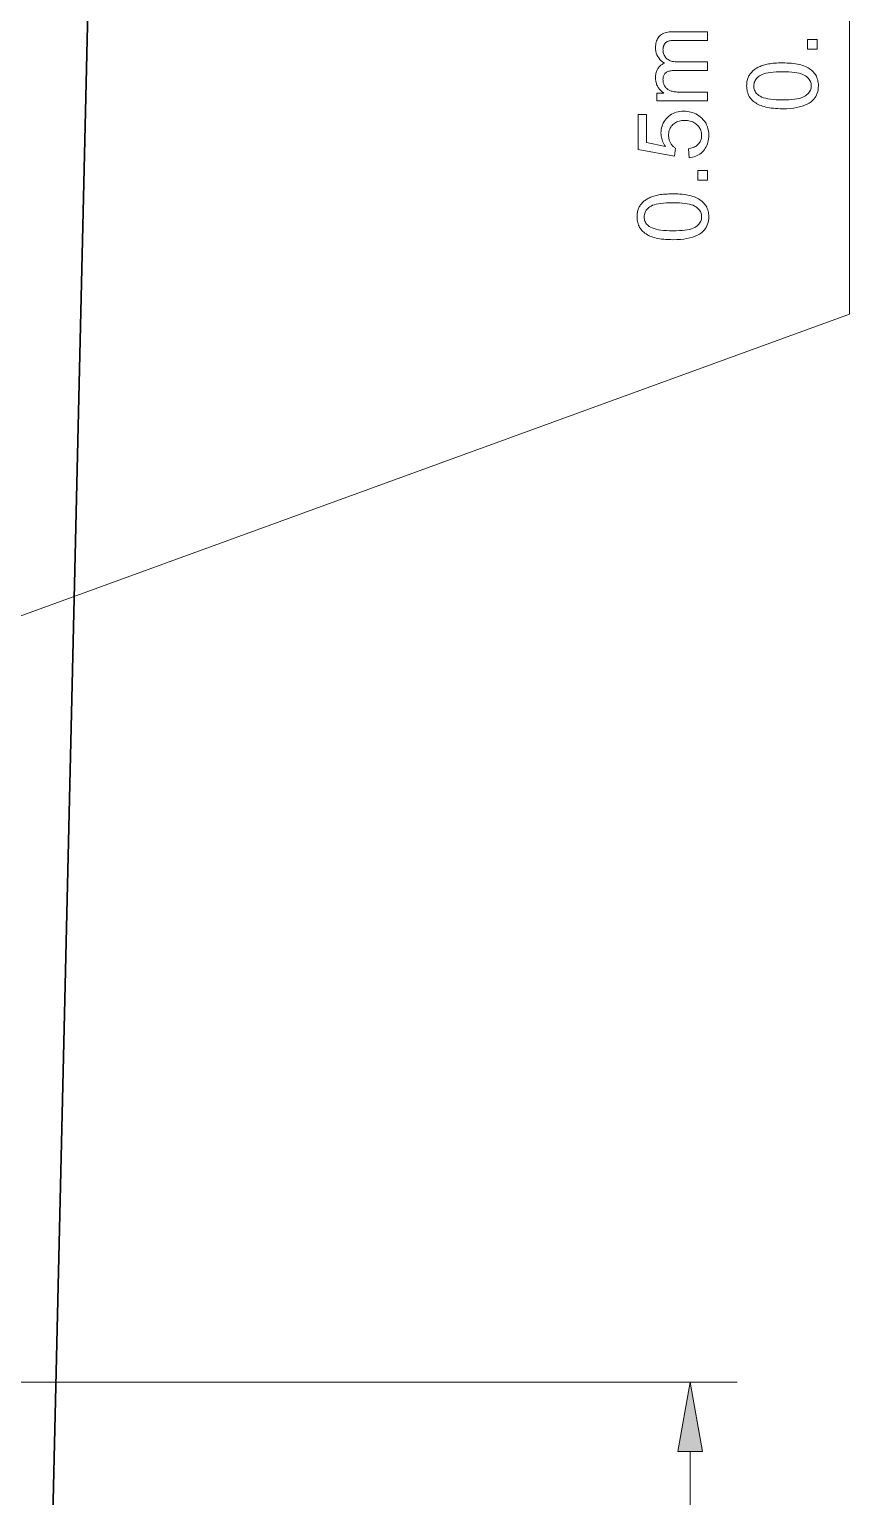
# Model space of a CAD drawing. Extents: x -99 to 297, y 0 to 529.
# Drawn here: x 135.1 to 170.1, y 182.4 to 245.1 of the extents above; entities that cross this region are included whole.
import ezdxf

# ---------------------------------------------------------------- set-up
doc = ezdxf.new("R2010")
doc.units = 0

msp = doc.modelspace()

# ---------------------------------------------------------------- linework, layer by layer
at = {"color": 7, "lineweight": 30}
msp.add_line((135.369, 151.402), (137.768, 254.886), dxfattribs=at)
at = {"color": 7, "lineweight": 13}
for p, q in [((106.67, 187.311), (165.289, 187.311)), ((163.289, 125.857), (163.289, 184.357))]:
    msp.add_line(p, q, dxfattribs=at)
msp.add_lwpolyline([(129.329, 218.08), (170.101, 232.908), (170.101, 307.404)], dxfattribs=at)
for points in [[(164.031, 242.01), (161.858, 242.01), (161.858, 242.339), (162.163, 242.339), (162.131, 242.361), (162.101, 242.383), (162.073, 242.407), (162.045, 242.432), (162.019, 242.459), (161.994, 242.487), (161.97, 242.516), (161.947, 242.546), (161.926, 242.578), (161.906, 242.612), (161.887, 242.646), (161.871, 242.681), (161.856, 242.718), (161.844, 242.755), (161.833, 242.793), (161.824, 242.832), (161.817, 242.872), (161.813, 242.913), (161.81, 242.955), (161.809, 242.998), (161.81, 243.046), (161.813, 243.091), (161.818, 243.135), (161.825, 243.178), (161.834, 243.218), (161.845, 243.257), (161.858, 243.294), (161.873, 243.329), (161.89, 243.363), (161.909, 243.394), (161.93, 243.424), (161.952, 243.453), (161.976, 243.479), (162.002, 243.503), (162.029, 243.526), (162.058, 243.547), (162.088, 243.566), (162.12, 243.583), (162.154, 243.599), (162.189, 243.612), (162.117, 243.665), (162.052, 243.722), (161.995, 243.781), (161.946, 243.843), (161.904, 243.909), (161.87, 243.978), (161.843, 244.049), (161.824, 244.124), (161.812, 244.202), (161.809, 244.284), (161.81, 244.347), (161.816, 244.407), (161.825, 244.464), (161.837, 244.518), (161.853, 244.569), (161.873, 244.618), (161.896, 244.663), (161.923, 244.705), (161.954, 244.744), (161.988, 244.781), (162.025, 244.814), (162.067, 244.843), (162.113, 244.869), (162.162, 244.892), (162.215, 244.911), (162.272, 244.927), (162.333, 244.939), (162.398, 244.948), (162.467, 244.953), (162.539, 244.955), (164.031, 244.955), (164.031, 244.588), (162.662, 244.588), (162.619, 244.588), (162.579, 244.587), (162.541, 244.585), (162.505, 244.583), (162.472, 244.579), (162.441, 244.576), (162.413, 244.571), (162.388, 244.565), (162.365, 244.559), (162.344, 244.553), (162.325, 244.545), (162.306, 244.536), (162.289, 244.526), (162.272, 244.515), (162.256, 244.502), (162.241, 244.489), (162.226, 244.474), (162.213, 244.458), (162.2, 244.441), (162.187, 244.423), (162.176, 244.404), (162.166, 244.384), (162.157, 244.363), (162.149, 244.342), (162.143, 244.32), (162.137, 244.298), (162.133, 244.275), (162.13, 244.251), (162.129, 244.227), (162.128, 244.202), (162.129, 244.157), (162.134, 244.113), (162.142, 244.071), (162.152, 244.031), (162.166, 243.992), (162.183, 243.955), (162.203, 243.919), (162.225, 243.885), (162.251, 243.852), (162.28, 243.821), (162.313, 243.792), (162.349, 243.767), (162.388, 243.744), (162.432, 243.724), (162.479, 243.707), (162.529, 243.694), (162.584, 243.683), (162.642, 243.676), (162.703, 243.671), (162.768, 243.67), (164.031, 243.67), (164.031, 243.301), (162.619, 243.301), (162.571, 243.3), (162.526, 243.298), (162.483, 243.293), (162.442, 243.287), (162.404, 243.279), (162.369, 243.269), (162.335, 243.257), (162.305, 243.244), (162.276, 243.228), (162.251, 243.211), (162.227, 243.192), (162.207, 243.171), (162.188, 243.147), (162.172, 243.121), (162.159, 243.093), (162.148, 243.062), (162.139, 243.029), (162.133, 242.994), (162.129, 242.956), (162.128, 242.917), (162.129, 242.886), (162.131, 242.855), (162.135, 242.825), (162.141, 242.796), (162.148, 242.767), (162.157, 242.738), (162.168, 242.71), (162.18, 242.683), (162.194, 242.656), (162.21, 242.629), (162.227, 242.603), (162.246, 242.579), (162.266, 242.556), (162.287, 242.535), (162.311, 242.515), (162.335, 242.497), (162.361, 242.48), (162.389, 242.464), (162.418, 242.45), (162.449, 242.438), (162.482, 242.426), (162.518, 242.416), (162.556, 242.407), (162.598, 242.4), (162.642, 242.393), (162.688, 242.388), (162.738, 242.384), (162.79, 242.381), (162.846, 242.379), (162.904, 242.378), (164.031, 242.378)], [(168.713, 244.21), (168.294, 244.21), (168.294, 244.629), (168.713, 244.629)], [(167.234, 241.672), (167.129, 241.673), (167.029, 241.677), (166.933, 241.682), (166.841, 241.69), (166.754, 241.7), (166.67, 241.712), (166.591, 241.726), (166.515, 241.742), (166.444, 241.761), (166.377, 241.782), (166.314, 241.805), (166.253, 241.83), (166.196, 241.857), (166.142, 241.886), (166.09, 241.918), (166.041, 241.951), (165.996, 241.987), (165.953, 242.025), (165.914, 242.065), (165.877, 242.107), (165.843, 242.151), (165.814, 242.198), (165.787, 242.247), (165.764, 242.298), (165.745, 242.351), (165.729, 242.406), (165.717, 242.464), (165.708, 242.524), (165.703, 242.586), (165.701, 242.65), (165.702, 242.698), (165.705, 242.745), (165.71, 242.79), (165.716, 242.834), (165.725, 242.877), (165.736, 242.919), (165.749, 242.959), (165.763, 242.999), (165.78, 243.037), (165.798, 243.074), (165.818, 243.11), (165.84, 243.144), (165.864, 243.178), (165.89, 243.21), (165.917, 243.24), (165.946, 243.27), (165.976, 243.298), (166.009, 243.325), (166.043, 243.351), (166.078, 243.375), (166.116, 243.398), (166.155, 243.42), (166.196, 243.442), (166.238, 243.462), (166.282, 243.481), (166.327, 243.499), (166.374, 243.516), (166.423, 243.532), (166.473, 243.547), (166.525, 243.561), (166.579, 243.574), (166.637, 243.585), (166.699, 243.596), (166.764, 243.604), (166.833, 243.612), (166.906, 243.618), (166.982, 243.623), (167.063, 243.626), (167.146, 243.628), (167.234, 243.629), (167.337, 243.628), (167.437, 243.624), (167.532, 243.619), (167.623, 243.611), (167.711, 243.602), (167.794, 243.59), (167.873, 243.576), (167.948, 243.559), (168.019, 243.541), (168.086, 243.52), (168.149, 243.497), (168.21, 243.473), (168.267, 243.445), (168.322, 243.416), (168.373, 243.385), (168.422, 243.351), (168.468, 243.316), (168.511, 243.278), (168.55, 243.238), (168.587, 243.196), (168.621, 243.152), (168.651, 243.105), (168.678, 243.056), (168.701, 243.005), (168.72, 242.952), (168.736, 242.896), (168.748, 242.838), (168.757, 242.778), (168.763, 242.715), (168.764, 242.65), (168.761, 242.566), (168.752, 242.484), (168.736, 242.407), (168.715, 242.333), (168.687, 242.263), (168.652, 242.197), (168.612, 242.134), (168.565, 242.076), (168.512, 242.02), (168.453, 241.969), (168.374, 241.913), (168.285, 241.862), (168.186, 241.818), (168.078, 241.779), (167.961, 241.747), (167.834, 241.72), (167.698, 241.699), (167.553, 241.684), (167.398, 241.675)], [(167.234, 242.051), (167.376, 242.053), (167.509, 242.058), (167.632, 242.066), (167.746, 242.079), (167.849, 242.094), (167.942, 242.113), (168.026, 242.136), (168.099, 242.162), (168.163, 242.191), (168.217, 242.224), (168.263, 242.259), (168.305, 242.296), (168.342, 242.335), (168.373, 242.375), (168.4, 242.417), (168.422, 242.46), (168.439, 242.506), (168.452, 242.552), (168.459, 242.601), (168.461, 242.65), (168.459, 242.7), (168.452, 242.749), (168.439, 242.795), (168.422, 242.841), (168.4, 242.884), (168.373, 242.926), (168.341, 242.966), (168.304, 243.005), (168.263, 243.042), (168.216, 243.077), (168.162, 243.11), (168.098, 243.139), (168.024, 243.165), (167.941, 243.188), (167.848, 243.207), (167.744, 243.222), (167.631, 243.235), (167.509, 243.243), (167.376, 243.248), (167.234, 243.25), (167.09, 243.248), (166.957, 243.243), (166.834, 243.235), (166.721, 243.222), (166.617, 243.207), (166.524, 243.188), (166.44, 243.165), (166.367, 243.139), (166.303, 243.11), (166.249, 243.077), (166.203, 243.042), (166.162, 243.005), (166.125, 242.966), (166.093, 242.925), (166.067, 242.883), (166.045, 242.839), (166.028, 242.793), (166.016, 242.746), (166.008, 242.697), (166.006, 242.646), (166.008, 242.597), (166.014, 242.549), (166.025, 242.503), (166.04, 242.46), (166.06, 242.418), (166.083, 242.379), (166.111, 242.341), (166.143, 242.306), (166.18, 242.273), (166.221, 242.241), (166.28, 242.205), (166.349, 242.173), (166.427, 242.144), (166.514, 242.119), (166.611, 242.098), (166.717, 242.081), (166.832, 242.068), (166.957, 242.059), (167.091, 242.053)], [(163.245, 239.577), (163.213, 239.964), (163.268, 239.973), (163.32, 239.985), (163.369, 240), (163.416, 240.016), (163.46, 240.035), (163.501, 240.056), (163.539, 240.079), (163.575, 240.105), (163.607, 240.133), (163.637, 240.163), (163.664, 240.195), (163.688, 240.228), (163.71, 240.263), (163.728, 240.299), (163.744, 240.336), (163.757, 240.374), (163.767, 240.414), (163.774, 240.455), (163.778, 240.497), (163.779, 240.541), (163.777, 240.593), (163.771, 240.644), (163.761, 240.693), (163.747, 240.74), (163.729, 240.786), (163.707, 240.83), (163.681, 240.873), (163.651, 240.914), (163.617, 240.953), (163.579, 240.991), (163.537, 241.026), (163.493, 241.057), (163.447, 241.085), (163.397, 241.109), (163.346, 241.129), (163.291, 241.146), (163.234, 241.158), (163.174, 241.168), (163.112, 241.173), (163.047, 241.175), (162.985, 241.173), (162.926, 241.168), (162.87, 241.159), (162.816, 241.147), (162.765, 241.131), (162.716, 241.111), (162.671, 241.088), (162.628, 241.062), (162.587, 241.032), (162.549, 240.998), (162.515, 240.962), (162.484, 240.923), (162.457, 240.882), (162.433, 240.839), (162.413, 240.794), (162.396, 240.746), (162.384, 240.697), (162.375, 240.645), (162.369, 240.591), (162.367, 240.535), (162.368, 240.499), (162.371, 240.465), (162.375, 240.431), (162.38, 240.398), (162.388, 240.365), (162.396, 240.333), (162.407, 240.302), (162.419, 240.272), (162.433, 240.242), (162.448, 240.213), (162.465, 240.185), (162.482, 240.158), (162.501, 240.133), (162.521, 240.108), (162.541, 240.085), (162.562, 240.063), (162.585, 240.043), (162.608, 240.023), (162.633, 240.005), (162.658, 239.988), (162.613, 239.642), (161.072, 239.933), (161.072, 241.425), (161.424, 241.425), (161.424, 240.228), (162.23, 240.066), (162.194, 240.12), (162.162, 240.175), (162.134, 240.23), (162.11, 240.286), (162.089, 240.343), (162.072, 240.4), (162.059, 240.457), (162.05, 240.515), (162.044, 240.574), (162.042, 240.633), (162.045, 240.71), (162.053, 240.785), (162.066, 240.857), (162.086, 240.927), (162.11, 240.995), (162.14, 241.06), (162.175, 241.123), (162.216, 241.183), (162.262, 241.241), (162.314, 241.296), (162.37, 241.347), (162.429, 241.393), (162.491, 241.434), (162.557, 241.469), (162.625, 241.498), (162.697, 241.523), (162.771, 241.542), (162.849, 241.555), (162.93, 241.563), (163.014, 241.566), (163.094, 241.564), (163.172, 241.556), (163.248, 241.545), (163.322, 241.528), (163.394, 241.507), (163.463, 241.48), (163.53, 241.45), (163.595, 241.414), (163.658, 241.374), (163.718, 241.329), (163.787, 241.269), (163.849, 241.205), (163.904, 241.136), (163.951, 241.064), (163.991, 240.987), (164.024, 240.906), (164.049, 240.821), (164.068, 240.732), (164.079, 240.638), (164.082, 240.541), (164.08, 240.46), (164.073, 240.383), (164.062, 240.309), (164.046, 240.237), (164.025, 240.169), (164, 240.104), (163.97, 240.041), (163.936, 239.982), (163.897, 239.926), (163.853, 239.873), (163.806, 239.823), (163.755, 239.778), (163.702, 239.737), (163.646, 239.701), (163.586, 239.669), (163.524, 239.642), (163.459, 239.619), (163.391, 239.6), (163.319, 239.586)], [(164.031, 238.619), (163.612, 238.619), (163.612, 239.039), (164.031, 239.039)], [(162.552, 236.082), (162.447, 236.083), (162.347, 236.086), (162.251, 236.091), (162.159, 236.099), (162.071, 236.109), (161.988, 236.121), (161.908, 236.135), (161.833, 236.152), (161.762, 236.17), (161.695, 236.191), (161.632, 236.214), (161.571, 236.239), (161.514, 236.266), (161.459, 236.296), (161.408, 236.327), (161.359, 236.361), (161.314, 236.396), (161.271, 236.434), (161.231, 236.474), (161.195, 236.516), (161.161, 236.561), (161.131, 236.607), (161.105, 236.656), (161.082, 236.707), (161.063, 236.76), (161.047, 236.816), (161.035, 236.873), (161.026, 236.933), (161.021, 236.995), (161.019, 237.06), (161.02, 237.107), (161.023, 237.154), (161.028, 237.199), (161.034, 237.243), (161.043, 237.286), (161.054, 237.328), (161.066, 237.369), (161.081, 237.408), (161.098, 237.446), (161.116, 237.483), (161.136, 237.519), (161.158, 237.554), (161.182, 237.587), (161.208, 237.619), (161.235, 237.65), (161.264, 237.679), (161.294, 237.707), (161.327, 237.734), (161.361, 237.76), (161.396, 237.784), (161.434, 237.807), (161.473, 237.83), (161.513, 237.851), (161.556, 237.871), (161.599, 237.89), (161.645, 237.908), (161.692, 237.925), (161.74, 237.941), (161.791, 237.956), (161.842, 237.97), (161.897, 237.983), (161.955, 237.995), (162.017, 238.005), (162.082, 238.014), (162.151, 238.021), (162.224, 238.027), (162.3, 238.032), (162.38, 238.035), (162.464, 238.037), (162.552, 238.038), (162.655, 238.037), (162.755, 238.034), (162.85, 238.028), (162.941, 238.021), (163.029, 238.011), (163.112, 237.999), (163.191, 237.985), (163.266, 237.969), (163.337, 237.95), (163.404, 237.929), (163.467, 237.907), (163.528, 237.882), (163.585, 237.855), (163.64, 237.826), (163.691, 237.794), (163.74, 237.761), (163.786, 237.725), (163.829, 237.687), (163.868, 237.647), (163.905, 237.605), (163.939, 237.561), (163.969, 237.514), (163.995, 237.465), (164.019, 237.414), (164.038, 237.361), (164.054, 237.305), (164.066, 237.247), (164.075, 237.187), (164.08, 237.125), (164.082, 237.06), (164.079, 236.975), (164.07, 236.894), (164.054, 236.816), (164.032, 236.742), (164.004, 236.672), (163.97, 236.606), (163.93, 236.544), (163.883, 236.485), (163.83, 236.43), (163.771, 236.378), (163.692, 236.322), (163.603, 236.271), (163.504, 236.227), (163.396, 236.188), (163.279, 236.156), (163.152, 236.129), (163.016, 236.108), (162.871, 236.093), (162.716, 236.085)], [(162.552, 236.46), (162.694, 236.462), (162.827, 236.467), (162.95, 236.476), (163.063, 236.488), (163.167, 236.503), (163.26, 236.522), (163.344, 236.545), (163.417, 236.571), (163.481, 236.6), (163.535, 236.633), (163.581, 236.668), (163.623, 236.706), (163.66, 236.744), (163.691, 236.784), (163.718, 236.826), (163.74, 236.87), (163.757, 236.915), (163.77, 236.962), (163.777, 237.01), (163.779, 237.06), (163.777, 237.11), (163.77, 237.158), (163.757, 237.205), (163.74, 237.25), (163.718, 237.293), (163.691, 237.335), (163.659, 237.375), (163.622, 237.414), (163.58, 237.451), (163.534, 237.486), (163.48, 237.519), (163.416, 237.549), (163.342, 237.575), (163.259, 237.597), (163.165, 237.616), (163.062, 237.632), (162.949, 237.644), (162.827, 237.652), (162.694, 237.658), (162.552, 237.659), (162.408, 237.658), (162.275, 237.652), (162.152, 237.644), (162.038, 237.632), (161.935, 237.616), (161.842, 237.597), (161.758, 237.575), (161.685, 237.549), (161.621, 237.519), (161.567, 237.486), (161.521, 237.451), (161.48, 237.414), (161.443, 237.375), (161.411, 237.335), (161.385, 237.292), (161.363, 237.248), (161.346, 237.203), (161.333, 237.155), (161.326, 237.106), (161.324, 237.056), (161.326, 237.006), (161.332, 236.958), (161.343, 236.913), (161.358, 236.869), (161.377, 236.827), (161.401, 236.788), (161.429, 236.751), (161.461, 236.715), (161.498, 236.682), (161.539, 236.65), (161.598, 236.614), (161.667, 236.582), (161.745, 236.553), (161.832, 236.529), (161.929, 236.508), (162.035, 236.491), (162.15, 236.477), (162.275, 236.468), (162.408, 236.462)], [(163.81, 184.357), (163.289, 187.311), (162.768, 184.357)]]:
    msp.add_lwpolyline(points, close=True, dxfattribs=at)
msp.add_solid([(163.81, 184.357), (163.289, 187.311), (163.81, 184.357), (162.768, 184.357)], dxfattribs=at)

doc.saveas('drawing.dxf')
